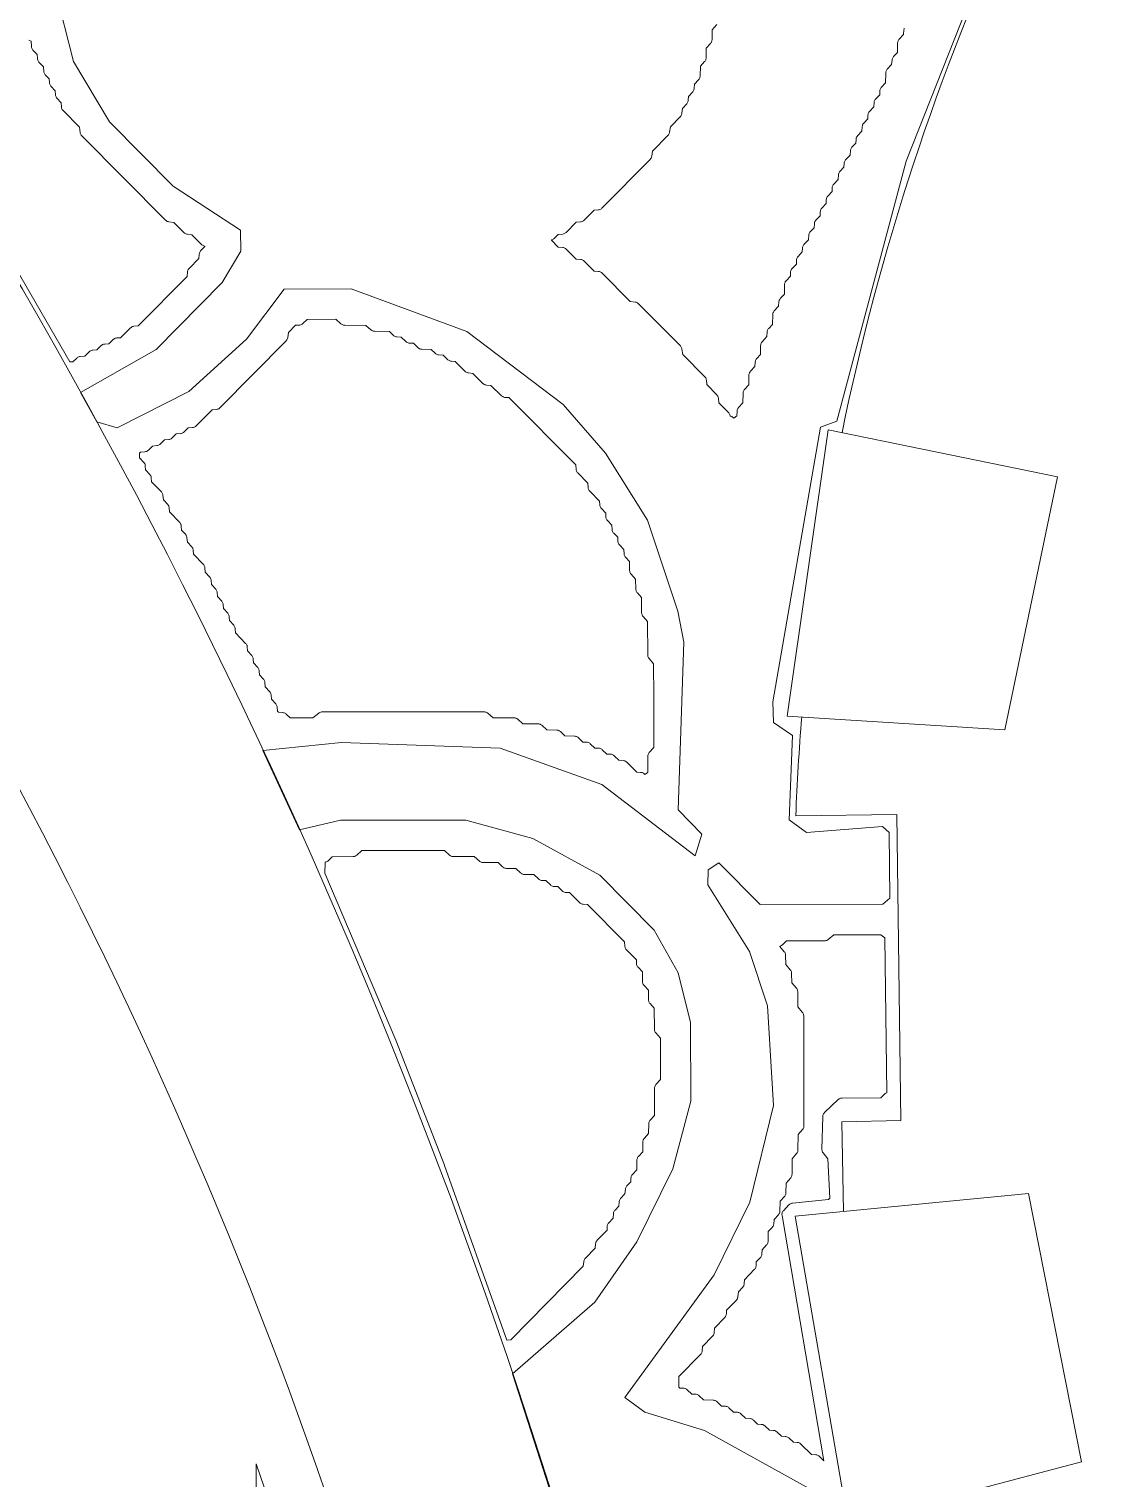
# Model space of a CAD drawing. Header units: inches. Extents: x 36 to 81.1, y 17.3 to 55.9.
# Drawn here: x 41.19 to 45.96, y 40.3 to 46.74 of the extents above; entities that cross this region are included whole.
import ezdxf

# ---------------------------------------------------------------- set-up
doc = ezdxf.new("R2010")
doc.units = ezdxf.units.IN
for name, color, linetype, lineweight in [('01_ORIGINAL_CAD', 7, 'CONTINUOUS', 20), ('02_APPROVED_PDF_OUTLINES', 7, 'CONTINUOUS', 15), ('03_ADDED_AREAS_SAME_COMPOSITION', 7, 'CONTINUOUS', 15), ('04_APPROVED_PERIMETER', 7, 'CONTINUOUS', 15)]:
    doc.layers.add(name, color=color, linetype=linetype, lineweight=lineweight)

msp = doc.modelspace()

# ---------------------------------------------------------------- linework, layer by layer
at = {"layer": '01_ORIGINAL_CAD'}
for points in [[(44.2832, 37.0838, 0.090917), (40.9305, 45.9685, -0.652582), (40.9305, 49.0108, -0.158741), (45.0035, 48.4251, -0.098355), (47.824, 46.2028), (47.7547, 46.078)], [(47.0869, 44.6297, -0.062406), (47.763, 46.0735), (45.5722, 47.2899, 0.058367), (44.8008, 44.9442, 0.058367)], [(44.6214, 43.6801, 0.010358), (44.595, 43.2412)]]:
    msp.add_lwpolyline(points, format="xyb", dxfattribs=at)
for points in [[(45.7571, 44.7481), (44.7382, 44.9571), (44.5564, 43.6842), (45.5244, 43.6224)], [(45.6289, 41.5624), (44.5925, 41.4607), (44.8281, 40.0955), (45.8647, 40.3685)]]:
    msp.add_lwpolyline(points, close=True, dxfattribs=at)
for points in [[(45.0437, 43.247), (44.595, 43.2412)], [(44.8072, 41.4818), (44.7991, 41.881), (45.0612, 41.8863), (45.0437, 43.247)]]:
    msp.add_lwpolyline(points, dxfattribs=at)
msp.add_arc((22.064, 33.1953), 21.6191, 354.05829, 36.03187, dxfattribs=at)
at = {"layer": '02_APPROVED_PDF_OUTLINES'}
for points in [[(45.077, 46.7414), (45.076, 46.7382), (45.0755, 46.7348), (45.0738, 46.7144), (45.0543, 46.6934), (45.0523, 46.691), (45.0507, 46.6885), (45.0494, 46.6857), (45.0484, 46.6829), (45.0478, 46.6799), (45.0476, 46.6769), (45.0467, 46.6335), (45.0296, 46.6158), (45.0274, 46.6132), (45.0256, 46.6103), (45.0241, 46.6072), (45.0232, 46.6039), (45.0226, 46.6005), (45.0209, 46.5802), (45.0014, 46.5592), (44.9995, 46.5568), (44.9979, 46.5542), (44.9966, 46.5515), (44.9956, 46.5486), (44.995, 46.5457), (44.9947, 46.5426), (44.9939, 46.4989), (44.975, 46.4786), (44.9728, 46.4759), (44.971, 46.4728), (44.9696, 46.4696), (44.9688, 46.4661), (44.9684, 46.4626), (44.9677, 46.4458), (44.9503, 46.4279), (44.9481, 46.4253), (44.9463, 46.4224), (44.9449, 46.4193), (44.9439, 46.416), (44.9434, 46.4126), (44.9416, 46.3922), (44.9221, 46.3712), (44.9199, 46.3685), (44.9181, 46.3654), (44.9168, 46.3622), (44.9159, 46.3587), (44.9155, 46.3552), (44.9148, 46.3384), (44.8974, 46.3205), (44.8952, 46.3179), (44.8934, 46.315), (44.892, 46.3119), (44.891, 46.3086), (44.8905, 46.3052), (44.8888, 46.2848), (44.8693, 46.2638), (44.867, 46.2611), (44.8652, 46.258), (44.8639, 46.2548), (44.863, 46.2513), (44.8626, 46.2478), (44.8619, 46.231), (44.8446, 46.2131), (44.8423, 46.2105), (44.8405, 46.2076), (44.8391, 46.2045), (44.8381, 46.2012), (44.8376, 46.1978), (44.8359, 46.1774), (44.8164, 46.1564), (44.8142, 46.1537), (44.8124, 46.1506), (44.811, 46.1474), (44.8101, 46.1439), (44.8097, 46.1404), (44.809, 46.1236), (44.7917, 46.1057), (44.7895, 46.1031), (44.7876, 46.1002), (44.7862, 46.0971), (44.7852, 46.0938), (44.7847, 46.0904), (44.783, 46.07), (44.7635, 46.049), (44.7613, 46.0463), (44.7595, 46.0432), (44.7581, 46.04), (44.7572, 46.0365), (44.7568, 46.033), (44.7561, 46.0159), (44.737, 45.9953), (44.7348, 45.9926), (44.733, 45.9895), (44.7317, 45.9863), (44.7308, 45.9828), (44.7304, 45.9793), (44.7297, 45.9622), (44.7106, 45.9416), (44.7084, 45.9389), (44.7066, 45.9358), (44.7052, 45.9326), (44.7043, 45.9291), (44.7039, 45.9256), (44.7032, 45.9085), (44.6842, 45.8879), (44.6819, 45.8852), (44.6801, 45.8821), (44.6788, 45.8789), (44.6779, 45.8754), (44.6775, 45.8719), (44.6768, 45.8551), (44.6595, 45.8372), (44.6573, 45.8346), (44.6554, 45.8317), (44.654, 45.8286), (44.653, 45.8253), (44.6525, 45.8219), (44.6508, 45.8015), (44.6313, 45.7805), (44.6291, 45.7778), (44.6273, 45.7747), (44.6259, 45.7715), (44.625, 45.768), (44.6246, 45.7645), (44.6239, 45.7474), (44.6048, 45.7268), (44.6026, 45.7241), (44.6008, 45.721), (44.5995, 45.7178), (44.5986, 45.7143), (44.5982, 45.7108), (44.5975, 45.6937), (44.5784, 45.6731), (44.5762, 45.6704), (44.5744, 45.6673), (44.573, 45.6641), (44.5721, 45.6606), (44.5717, 45.6571), (44.571, 45.64), (44.552, 45.6194), (44.55, 45.6171), (44.5484, 45.6145), (44.5471, 45.6118), (44.5461, 45.6089), (44.5455, 45.6059), (44.5453, 45.6029), (44.5444, 45.5595), (44.5273, 45.5419), (44.5251, 45.5392), (44.5233, 45.5363), (44.5218, 45.5332), (44.5209, 45.5299), (44.5203, 45.5265), (44.5186, 45.5062), (44.4991, 45.4852), (44.4972, 45.4828), (44.4956, 45.4803), (44.4943, 45.4775), (44.4933, 45.4746), (44.4927, 45.4717), (44.4924, 45.4686), (44.4916, 45.4253), (44.4745, 45.4076), (44.4723, 45.405), (44.4704, 45.4021), (44.469, 45.399), (44.468, 45.3957), (44.4675, 45.3923), (44.4657, 45.3715), (44.4449, 45.3475), (44.4428, 45.3447), (44.4411, 45.3416), (44.4398, 45.3382), (44.439, 45.3348), (44.4388, 45.3312), (44.4386, 45.2909), (44.4216, 45.2734), (44.4194, 45.2708), (44.4176, 45.2679), (44.4162, 45.2647), (44.4152, 45.2615), (44.4147, 45.2581), (44.413, 45.2377), (44.3935, 45.2167), (44.3915, 45.2143), (44.3899, 45.2118), (44.3886, 45.209), (44.3876, 45.2062), (44.387, 45.2032), (44.3868, 45.2002), (44.3859, 45.1565), (44.3671, 45.1362), (44.3651, 45.1338), (44.3635, 45.1312), (44.3622, 45.1285), (44.3612, 45.1256), (44.3606, 45.1227), (44.3604, 45.1196), (44.3595, 45.0759), (44.3407, 45.0556), (44.3388, 45.0533), (44.3371, 45.0507), (44.3358, 45.048), (44.3349, 45.0452), (44.3343, 45.0422), (44.334, 45.0392), (44.3335, 45.017), (44.3323, 45.0166), (44.3291, 45.0153), (44.3262, 45.0135), (44.3236, 45.0113), (44.3199, 45.0079), (44.3161, 45.0113), (44.3135, 45.0135), (44.3106, 45.0153), (44.3074, 45.0166), (44.3041, 45.0175), (44.304, 45.0175), (44.3034, 45.0206), (44.3024, 45.0237), (44.301, 45.0266), (44.2992, 45.0294), (44.2971, 45.0318), (44.2527, 45.077), (44.2509, 45.097), (44.2504, 45.1004), (44.2494, 45.1037), (44.2479, 45.1068), (44.2461, 45.1097), (44.2438, 45.1123), (44.1994, 45.1574), (44.1977, 45.1775), (44.1971, 45.1809), (44.1961, 45.1842), (44.1947, 45.1873), (44.1928, 45.1902), (44.1905, 45.1928), (44.0925, 45.2921), (44.0892, 45.3151), (44.0886, 45.3183), (44.0875, 45.3213), (44.0861, 45.3242), (44.0843, 45.3268), (44.0822, 45.3293), (43.8961, 45.517), (43.8936, 45.5191), (43.891, 45.521), (43.8881, 45.5224), (43.885, 45.5235), (43.8819, 45.5241), (43.8592, 45.5274), (43.7342, 45.653), (43.7316, 45.6553), (43.7287, 45.6572), (43.7255, 45.6587), (43.7222, 45.6597), (43.7187, 45.6603), (43.6991, 45.662), (43.6545, 45.7066), (43.6518, 45.7089), (43.6489, 45.7108), (43.6458, 45.7123), (43.6424, 45.7133), (43.639, 45.7139), (43.6194, 45.7156), (43.5747, 45.7603), (43.5721, 45.7626), (43.5692, 45.7645), (43.566, 45.7659), (43.5627, 45.7669), (43.5592, 45.7675), (43.5397, 45.7692), (43.5089, 45.8003), (43.5089, 45.8006), (43.5102, 45.8009), (43.5133, 45.8019), (43.5162, 45.8034), (43.519, 45.8052), (43.5214, 45.8073), (43.5394, 45.8252), (43.5591, 45.827), (43.5625, 45.8276), (43.5658, 45.8286), (43.569, 45.8301), (43.5719, 45.832), (43.5745, 45.8343), (43.619, 45.879), (43.6386, 45.8808), (43.642, 45.8813), (43.6454, 45.8823), (43.6485, 45.8838), (43.6514, 45.8857), (43.6541, 45.888), (43.6985, 45.9327), (43.7181, 45.9345), (43.7216, 45.9351), (43.7249, 45.9361), (43.7281, 45.9376), (43.731, 45.9395), (43.7337, 45.9418), (43.9479, 46.1586), (43.95, 46.161), (43.9518, 46.1637), (43.9532, 46.1666), (43.9542, 46.1696), (43.9549, 46.1728), (43.958, 46.1958), (44.0273, 46.266), (44.0294, 46.2685), (44.0312, 46.2711), (44.0326, 46.274), (44.0337, 46.2771), (44.0343, 46.2802), (44.0375, 46.3032), (44.0822, 46.3489), (44.0844, 46.3516), (44.0863, 46.3545), (44.0877, 46.3576), (44.0887, 46.3609), (44.0892, 46.3643), (44.0909, 46.3847), (44.1104, 46.4057), (44.1127, 46.4085), (44.1145, 46.4115), (44.1158, 46.4148), (44.1167, 46.4182), (44.1171, 46.4217), (44.1178, 46.4388), (44.1369, 46.4594), (44.1391, 46.4622), (44.1409, 46.4652), (44.1423, 46.4685), (44.1431, 46.4719), (44.1435, 46.4754), (44.1442, 46.4925), (44.1633, 46.5131), (44.1652, 46.5154), (44.1669, 46.518), (44.1682, 46.5207), (44.1691, 46.5236), (44.1698, 46.5266), (44.17, 46.5296), (44.1708, 46.5733), (44.1897, 46.5936), (44.1916, 46.596), (44.1933, 46.5985), (44.1946, 46.6013), (44.1955, 46.6042), (44.1961, 46.6071), (44.1964, 46.6102), (44.1972, 46.6538), (44.2161, 46.6742), (44.218, 46.6765), (44.2197, 46.6791), (44.221, 46.6818), (44.2219, 46.6847), (44.2225, 46.6877), (44.2228, 46.6907), (44.2236, 46.7348), (44.2439, 46.7581)], [(41.1874, 46.6891), (41.1901, 46.6873), (41.193, 46.6859), (41.1961, 46.6849), (41.198, 46.6845), (41.1987, 46.6614), (41.1989, 46.6584), (41.1996, 46.6555), (41.2005, 46.6526), (41.2018, 46.6499), (41.2035, 46.6474), (41.2054, 46.645), (41.2246, 46.6245), (41.2253, 46.6073), (41.2257, 46.6038), (41.2266, 46.6004), (41.228, 46.5971), (41.2298, 46.5941), (41.232, 46.5914), (41.2516, 46.5704), (41.2534, 46.55), (41.254, 46.5466), (41.2549, 46.5433), (41.2564, 46.5402), (41.2582, 46.5373), (41.2604, 46.5347), (41.2779, 46.5169), (41.2786, 46.5), (41.279, 46.4965), (41.2799, 46.4931), (41.2813, 46.4898), (41.2831, 46.4868), (41.2853, 46.4841), (41.3045, 46.4635), (41.3053, 46.4463), (41.3057, 46.4428), (41.3066, 46.4394), (41.3079, 46.4362), (41.3098, 46.4331), (41.312, 46.4304), (41.3312, 46.4098), (41.3319, 46.3927), (41.3322, 46.3897), (41.3329, 46.3867), (41.3339, 46.3839), (41.3353, 46.3812), (41.337, 46.3787), (41.339, 46.3764), (41.4119, 46.3013), (41.4152, 46.2782), (41.4158, 46.275), (41.4169, 46.272), (41.4183, 46.2691), (41.4201, 46.2665), (41.4222, 46.2641), (41.7945, 45.8886), (41.797, 45.8864), (41.7996, 45.8846), (41.8025, 45.8832), (41.8056, 45.8821), (41.8087, 45.8814), (41.8314, 45.8782), (41.8766, 45.833), (41.8792, 45.8307), (41.8822, 45.8288), (41.8853, 45.8273), (41.8887, 45.8263), (41.8921, 45.8258), (41.9117, 45.824), (41.9564, 45.7794), (41.9588, 45.7772), (41.9616, 45.7754), (41.9645, 45.7739), (41.9676, 45.7729), (41.969, 45.7726), (41.969, 45.7718), (41.9504, 45.7517), (41.9481, 45.7489), (41.9463, 45.7459), (41.945, 45.7426), (41.9441, 45.7392), (41.9437, 45.7357), (41.943, 45.7189), (41.8992, 45.6742), (41.897, 45.6715), (41.8951, 45.6686), (41.8937, 45.6655), (41.8927, 45.6622), (41.8922, 45.6588), (41.8905, 45.6388), (41.6736, 45.4189), (41.654, 45.4171), (41.6506, 45.4166), (41.6473, 45.4156), (41.6441, 45.4141), (41.6412, 45.4122), (41.6386, 45.4099), (41.5946, 45.3656), (41.5782, 45.3649), (41.5747, 45.3645), (41.5712, 45.3635), (41.5679, 45.3621), (41.5649, 45.3603), (41.5621, 45.358), (41.5419, 45.3388), (41.5252, 45.338), (41.5216, 45.3376), (41.5182, 45.3367), (41.5149, 45.3353), (41.5118, 45.3334), (41.5091, 45.3311), (41.4889, 45.3119), (41.4722, 45.3111), (41.4686, 45.3107), (41.4652, 45.3098), (41.4619, 45.3084), (41.4588, 45.3065), (41.456, 45.3043), (41.4354, 45.2846), (41.4154, 45.2828), (41.412, 45.2822), (41.4087, 45.2812), (41.4055, 45.2797), (41.4026, 45.2778), (41.4, 45.2756), (41.3829, 45.2586), (41.3697, 45.2586), (40.9522, 45.981)]]:
    msp.add_lwpolyline(points, dxfattribs=at)
for points in [[(42.424, 45.4477), (42.5513, 45.4478), (42.5741, 45.4276), (42.5764, 45.4258), (42.579, 45.4242), (42.5818, 45.423), (42.5846, 45.4221), (42.5876, 45.4215), (42.5906, 45.4213), (42.684, 45.4211), (42.7068, 45.4009), (42.7092, 45.399), (42.7118, 45.3975), (42.7145, 45.3962), (42.7174, 45.3953), (42.7203, 45.3948), (42.7234, 45.3946), (42.7894, 45.3944), (42.8066, 45.3773), (42.8092, 45.3751), (42.8121, 45.3732), (42.8153, 45.3717), (42.8186, 45.3707), (42.822, 45.3702), (42.842, 45.3684), (42.8628, 45.3487), (42.8655, 45.3465), (42.8686, 45.3446), (42.8719, 45.3432), (42.8753, 45.3423), (42.8789, 45.3419), (42.8956, 45.3412), (42.9159, 45.3219), (42.9183, 45.32), (42.9208, 45.3183), (42.9236, 45.317), (42.9265, 45.316), (42.9295, 45.3153), (42.9326, 45.3151), (42.9752, 45.3142), (42.9926, 45.2969), (42.9952, 45.2947), (42.9981, 45.2928), (43.0012, 45.2914), (43.0046, 45.2903), (43.008, 45.2898), (43.028, 45.288), (43.0487, 45.2684), (43.0515, 45.2661), (43.0545, 45.2642), (43.0578, 45.2628), (43.0613, 45.2619), (43.0648, 45.2615), (43.0812, 45.2608), (43.1254, 45.2166), (43.128, 45.2143), (43.1309, 45.2124), (43.1341, 45.2109), (43.1374, 45.2099), (43.1409, 45.2094), (43.1605, 45.2076), (43.2051, 45.163), (43.2077, 45.1607), (43.2107, 45.1588), (43.2138, 45.1573), (43.2171, 45.1563), (43.2206, 45.1558), (43.2404, 45.154), (43.2877, 45.1078), (43.29, 45.1058), (43.2925, 45.1041), (43.2952, 45.1027), (43.2981, 45.1017), (43.301, 45.101), (43.304, 45.1007), (43.3203, 45.1), (43.6175, 44.8003), (43.6192, 44.7803), (43.6198, 44.7769), (43.6208, 44.7736), (43.6222, 44.7705), (43.6241, 44.7676), (43.6263, 44.765), (43.6707, 44.7199), (43.6725, 44.6999), (43.673, 44.6965), (43.674, 44.6932), (43.6755, 44.69), (43.6773, 44.6871), (43.6796, 44.6845), (43.7235, 44.6398), (43.7243, 44.623), (43.7247, 44.6195), (43.7256, 44.6161), (43.7269, 44.6129), (43.7288, 44.6098), (43.731, 44.6071), (43.7502, 44.5865), (43.7509, 44.5694), (43.7513, 44.5659), (43.7522, 44.5624), (43.7536, 44.5592), (43.7554, 44.5562), (43.7576, 44.5534), (43.7772, 44.5324), (43.779, 44.5121), (43.7795, 44.5087), (43.7805, 44.5054), (43.782, 44.5023), (43.7838, 44.4994), (43.786, 44.4968), (43.8035, 44.4789), (43.8042, 44.462), (43.8046, 44.4585), (43.8055, 44.4551), (43.8069, 44.4519), (43.8087, 44.4488), (43.8109, 44.4461), (43.8305, 44.4251), (43.8323, 44.4047), (43.8328, 44.4014), (43.8338, 44.3981), (43.8353, 44.395), (43.8371, 44.3921), (43.8393, 44.3895), (43.8564, 44.372), (43.8567, 44.3316), (43.857, 44.3281), (43.8578, 44.3246), (43.859, 44.3213), (43.8607, 44.3182), (43.8629, 44.3153), (43.8832, 44.2921), (43.8842, 44.2479), (43.8845, 44.2449), (43.8851, 44.2419), (43.8861, 44.2391), (43.8874, 44.2363), (43.889, 44.2338), (43.891, 44.2314), (43.9098, 44.2113), (43.9101, 44.1438), (43.9104, 44.1403), (43.9112, 44.1368), (43.9125, 44.1335), (43.9142, 44.1303), (43.9163, 44.1275), (43.9365, 44.1044), (43.937, 43.956), (43.9373, 43.9524), (43.9381, 43.9489), (43.9393, 43.9456), (43.9411, 43.9425), (43.9432, 43.9396), (43.9634, 43.9166), (43.9637, 43.7711), (43.9641, 43.5451), (43.944, 43.522), (43.9419, 43.5192), (43.9402, 43.516), (43.9389, 43.5127), (43.9382, 43.5092), (43.9379, 43.5057), (43.9378, 43.433), (43.9371, 43.4328), (43.934, 43.4314), (43.9311, 43.4296), (43.9284, 43.4275), (43.9247, 43.424), (43.921, 43.4275), (43.9182, 43.4297), (43.9152, 43.4315), (43.912, 43.4329), (43.9085, 43.4337), (43.905, 43.4341), (43.8887, 43.4349), (43.8445, 43.4791), (43.8419, 43.4814), (43.839, 43.4833), (43.8358, 43.4847), (43.8325, 43.4857), (43.829, 43.4863), (43.809, 43.4881), (43.7883, 43.5077), (43.7855, 43.51), (43.7825, 43.5119), (43.7792, 43.5132), (43.7757, 43.5142), (43.7722, 43.5146), (43.7554, 43.5153), (43.7351, 43.5345), (43.7324, 43.5368), (43.7293, 43.5387), (43.726, 43.54), (43.7226, 43.541), (43.719, 43.5414), (43.7023, 43.5421), (43.682, 43.5613), (43.6792, 43.5636), (43.6762, 43.5655), (43.6729, 43.5668), (43.6694, 43.5678), (43.6659, 43.5682), (43.6492, 43.5689), (43.6289, 43.5881), (43.6265, 43.5901), (43.6239, 43.5918), (43.6212, 43.5931), (43.6183, 43.5941), (43.6153, 43.5947), (43.6122, 43.595), (43.5692, 43.5959), (43.5492, 43.6149), (43.5468, 43.6169), (43.5442, 43.6186), (43.5415, 43.6199), (43.5386, 43.6209), (43.5356, 43.6215), (43.5325, 43.6218), (43.4891, 43.6227), (43.4661, 43.6431), (43.4637, 43.645), (43.4611, 43.6465), (43.4584, 43.6478), (43.4555, 43.6487), (43.4525, 43.6492), (43.4495, 43.6494), (43.3827, 43.6496), (43.3598, 43.6699), (43.3575, 43.6717), (43.3549, 43.6733), (43.3521, 43.6745), (43.3493, 43.6754), (43.3463, 43.676), (43.3433, 43.6762), (43.2499, 43.6764), (43.2271, 43.6966), (43.2247, 43.6985), (43.2221, 43.7001), (43.2193, 43.7013), (43.2164, 43.7022), (43.2135, 43.7027), (43.2105, 43.7029), (42.4908, 43.7027), (42.4874, 43.7024), (42.484, 43.7017), (42.4808, 43.7006), (42.4778, 43.699), (42.475, 43.697), (42.4491, 43.6758), (42.3481, 43.6757), (42.331, 43.6927), (42.3284, 43.695), (42.3255, 43.6969), (42.3223, 43.6983), (42.319, 43.6993), (42.3156, 43.6999), (42.296, 43.7016), (42.2914, 43.7063), (42.2907, 43.723), (42.2903, 43.7265), (42.2894, 43.7299), (42.288, 43.7332), (42.2862, 43.7362), (42.284, 43.739), (42.2648, 43.7595), (42.264, 43.7767), (42.2636, 43.7802), (42.2627, 43.7836), (42.2614, 43.7868), (42.2595, 43.7899), (42.2573, 43.7926), (42.2377, 43.8136), (42.2359, 43.834), (42.2354, 43.8374), (42.2344, 43.8406), (42.233, 43.8438), (42.2311, 43.8466), (42.2289, 43.8492), (42.2115, 43.8671), (42.2107, 43.884), (42.2103, 43.8875), (42.2094, 43.8909), (42.2081, 43.8942), (42.2063, 43.8972), (42.204, 43.8999), (42.1849, 43.9205), (42.1841, 43.9376), (42.1837, 43.9412), (42.1828, 43.9446), (42.1814, 43.9478), (42.1796, 43.9509), (42.1774, 43.9536), (42.1582, 43.9741), (42.1574, 43.9913), (42.1571, 43.9943), (42.1565, 43.9972), (42.1554, 44.0001), (42.1541, 44.0027), (42.1524, 44.0052), (42.1505, 44.0075), (42.105, 44.0548), (42.1042, 44.0718), (42.1038, 44.0753), (42.1029, 44.0787), (42.1015, 44.082), (42.0997, 44.085), (42.0975, 44.0877), (42.0783, 44.1083), (42.0776, 44.1254), (42.0771, 44.129), (42.0763, 44.1324), (42.0749, 44.1356), (42.0731, 44.1387), (42.0708, 44.1414), (42.0517, 44.1619), (42.0509, 44.1791), (42.0505, 44.1826), (42.0496, 44.186), (42.0482, 44.1893), (42.0464, 44.1923), (42.0442, 44.1951), (42.025, 44.2156), (42.0243, 44.2328), (42.0239, 44.2363), (42.023, 44.2397), (42.0216, 44.2429), (42.0198, 44.246), (42.0176, 44.2487), (41.9984, 44.2693), (41.9976, 44.2864), (41.9972, 44.2899), (41.9963, 44.2933), (41.9949, 44.2966), (41.9931, 44.2996), (41.9909, 44.3024), (41.9713, 44.3234), (41.9695, 44.3437), (41.969, 44.3471), (41.968, 44.3504), (41.9665, 44.3536), (41.9647, 44.3565), (41.9624, 44.3591), (41.9185, 44.4038), (41.9177, 44.4206), (41.9173, 44.4241), (41.9164, 44.4275), (41.9151, 44.4307), (41.9132, 44.4338), (41.911, 44.4365), (41.8914, 44.4575), (41.8896, 44.4779), (41.8891, 44.4813), (41.8881, 44.4845), (41.8867, 44.4877), (41.8848, 44.4905), (41.8826, 44.4931), (41.8652, 44.511), (41.8644, 44.5279), (41.8641, 44.5309), (41.8634, 44.5338), (41.8624, 44.5366), (41.8611, 44.5393), (41.8594, 44.5418), (41.8575, 44.5441), (41.8119, 44.5914), (41.8112, 44.6084), (41.8108, 44.6119), (41.8099, 44.6153), (41.8085, 44.6185), (41.8067, 44.6216), (41.8045, 44.6243), (41.7849, 44.6453), (41.7831, 44.6657), (41.7826, 44.6691), (41.7816, 44.6724), (41.7801, 44.6755), (41.7783, 44.6784), (41.776, 44.681), (41.732, 44.7257), (41.7313, 44.7425), (41.7309, 44.746), (41.73, 44.7494), (41.7286, 44.7527), (41.7268, 44.7557), (41.7246, 44.7585), (41.7054, 44.779), (41.7047, 44.7962), (41.7042, 44.7997), (41.7034, 44.8031), (41.702, 44.8063), (41.7002, 44.8094), (41.698, 44.8121), (41.6792, 44.8322), (41.6791, 44.8535), (41.6833, 44.8576), (41.7028, 44.8594), (41.7062, 44.8599), (41.7095, 44.861), (41.7127, 44.8624), (41.7156, 44.8643), (41.7182, 44.8666), (41.7362, 44.8845), (41.7558, 44.8863), (41.7593, 44.8868), (41.7626, 44.8878), (41.7657, 44.8893), (41.7686, 44.8912), (41.7712, 44.8935), (41.7892, 44.9114), (41.8089, 44.9131), (41.8123, 44.9137), (41.8156, 44.9147), (41.8188, 44.9162), (41.8217, 44.9181), (41.8243, 44.9203), (41.8422, 44.9383), (41.8619, 44.94), (41.8653, 44.9406), (41.8686, 44.9416), (41.8718, 44.9431), (41.8747, 44.9449), (41.8773, 44.9472), (41.8953, 44.9651), (41.915, 44.9669), (41.9184, 44.9675), (41.9217, 44.9685), (41.9249, 44.97), (41.9278, 44.9719), (41.9305, 44.9742), (42.0014, 45.0457), (42.021, 45.0475), (42.0244, 45.0481), (42.0278, 45.0491), (42.031, 45.0506), (42.0339, 45.0525), (42.0365, 45.0548), (42.3302, 45.3522), (42.3323, 45.3546), (42.3341, 45.3573), (42.3355, 45.3602), (42.3366, 45.3632), (42.3372, 45.3664), (42.3404, 45.3894), (42.3719, 45.4213), (42.3882, 45.4221), (42.3917, 45.4225), (42.3952, 45.4234), (42.3985, 45.4248), (42.4015, 45.4267), (42.4043, 45.4289)], [(42.5044, 43.0351), (42.5068, 43.0356), (42.5099, 43.0366), (42.5128, 43.0381), (42.5155, 43.0399), (42.518, 43.0421), (42.5351, 43.0591), (42.6277, 43.0594), (42.6307, 43.0596), (42.6337, 43.0602), (42.6365, 43.0611), (42.6393, 43.0623), (42.6419, 43.0639), (42.6442, 43.0658), (42.6669, 43.086), (43.0336, 43.0863), (43.0564, 43.0661), (43.0587, 43.0642), (43.0613, 43.0626), (43.0641, 43.0614), (43.0669, 43.0605), (43.0699, 43.0599), (43.0729, 43.0598), (43.1663, 43.0596), (43.1891, 43.0393), (43.1915, 43.0375), (43.1941, 43.0359), (43.1968, 43.0347), (43.1997, 43.0338), (43.2026, 43.0332), (43.2056, 43.033), (43.272, 43.0328), (43.2919, 43.014), (43.2943, 43.012), (43.2969, 43.0103), (43.2996, 43.009), (43.3025, 43.008), (43.3055, 43.0074), (43.3086, 43.0071), (43.3515, 43.0062), (43.3716, 42.9872), (43.374, 42.9852), (43.3765, 42.9836), (43.3793, 42.9822), (43.3822, 42.9812), (43.3852, 42.9806), (43.3883, 42.9803), (43.4312, 42.9794), (43.4513, 42.9604), (43.454, 42.9581), (43.4571, 42.9563), (43.4604, 42.9549), (43.4638, 42.954), (43.4674, 42.9536), (43.4841, 42.9529), (43.5044, 42.9336), (43.5072, 42.9313), (43.5102, 42.9295), (43.5135, 42.9281), (43.517, 42.9272), (43.5205, 42.9268), (43.5373, 42.9261), (43.5576, 42.9068), (43.5603, 42.9045), (43.5634, 42.9027), (43.5667, 42.9013), (43.5701, 42.9004), (43.5737, 42.9), (43.59, 42.8993), (43.6342, 42.8551), (43.6368, 42.8528), (43.6398, 42.8509), (43.6429, 42.8494), (43.6462, 42.8484), (43.6497, 42.8478), (43.6693, 42.8461), (43.8339, 42.6801), (43.8356, 42.6601), (43.8362, 42.6567), (43.8372, 42.6534), (43.8386, 42.6503), (43.8405, 42.6474), (43.8427, 42.6448), (43.8867, 42.6001), (43.8874, 42.5833), (43.8878, 42.5798), (43.8887, 42.5764), (43.8901, 42.5731), (43.8919, 42.5701), (43.8941, 42.5674), (43.9131, 42.547), (43.9141, 42.5033), (43.9144, 42.5003), (43.915, 42.4974), (43.916, 42.4945), (43.9173, 42.4917), (43.9189, 42.4892), (43.9208, 42.4869), (43.9398, 42.4665), (43.9408, 42.4228), (43.9411, 42.4198), (43.9417, 42.4169), (43.9426, 42.414), (43.944, 42.4112), (43.9456, 42.4087), (43.9475, 42.4064), (43.9663, 42.3862), (43.9668, 42.2919), (43.967, 42.2884), (43.9678, 42.2849), (43.9691, 42.2815), (43.9708, 42.2784), (43.9729, 42.2756), (43.9931, 42.2525), (43.9934, 42.0689), (43.9734, 42.0459), (43.9712, 42.043), (43.9695, 42.0399), (43.9683, 42.0365), (43.9675, 42.033), (43.9673, 42.0294), (43.9672, 41.9083), (43.9485, 41.8882), (43.9466, 41.8858), (43.945, 41.8833), (43.9437, 41.8805), (43.9427, 41.8777), (43.9421, 41.8747), (43.9419, 41.8717), (43.941, 41.828), (43.9221, 41.8077), (43.9202, 41.8053), (43.9186, 41.8027), (43.9173, 41.8), (43.9163, 41.7971), (43.9157, 41.7941), (43.9155, 41.7911), (43.9146, 41.7474), (43.8958, 41.7271), (43.8938, 41.7248), (43.8922, 41.7222), (43.8909, 41.7195), (43.8899, 41.7166), (43.8893, 41.7136), (43.8891, 41.7106), (43.8882, 41.6669), (43.8694, 41.6466), (43.8671, 41.6438), (43.8653, 41.6408), (43.864, 41.6375), (43.8631, 41.6341), (43.8627, 41.6306), (43.862, 41.6137), (43.8447, 41.5959), (43.8424, 41.5932), (43.8406, 41.5903), (43.8392, 41.5872), (43.8382, 41.5839), (43.8377, 41.5805), (43.836, 41.5602), (43.8165, 41.5392), (43.8143, 41.5364), (43.8125, 41.5334), (43.8111, 41.5301), (43.8102, 41.5267), (43.8098, 41.5232), (43.8091, 41.5063), (43.7918, 41.4885), (43.7896, 41.4858), (43.7877, 41.4829), (43.7863, 41.4798), (43.7853, 41.4765), (43.7848, 41.4731), (43.7831, 41.4528), (43.7636, 41.4318), (43.7614, 41.429), (43.7596, 41.426), (43.7582, 41.4227), (43.7573, 41.4193), (43.7569, 41.4158), (43.7562, 41.399), (43.7125, 41.3543), (43.7102, 41.3516), (43.7084, 41.3487), (43.7069, 41.3456), (43.706, 41.3423), (43.7054, 41.3389), (43.7037, 41.3189), (43.6595, 41.2737), (43.6573, 41.2711), (43.6554, 41.2682), (43.654, 41.265), (43.653, 41.2617), (43.6525, 41.2583), (43.6508, 41.2384), (43.3284, 40.9115), (43.3121, 40.9107), (43.3112, 40.9106), (43.0343, 41.687), (43.034, 41.6877), (42.8173, 42.2428), (42.8171, 42.2435), (42.5022, 42.9865)], [(44.5236, 42.6611), (44.5249, 42.6614), (44.528, 42.6624), (44.5309, 42.6638), (44.5336, 42.6657), (44.5361, 42.6678), (44.5532, 42.6848), (44.7224, 42.6849), (44.7258, 42.6852), (44.7291, 42.6859), (44.7324, 42.687), (44.7354, 42.6886), (44.7382, 42.6906), (44.7641, 42.7118), (44.9729, 42.712), (44.9908, 42.6979), (44.9997, 42.0098), (44.9976, 42.0091), (44.9948, 42.0077), (44.9921, 42.0059), (44.9897, 42.0038), (44.9726, 41.9868), (44.8004, 41.9863), (44.7973, 41.9861), (44.7942, 41.9855), (44.7912, 41.9845), (44.7883, 41.9832), (44.7857, 41.9815), (44.7832, 41.9794), (44.7225, 41.9215), (44.7203, 41.9192), (44.7185, 41.9165), (44.717, 41.9136), (44.7158, 41.9106), (44.7151, 41.9074), (44.7148, 41.9042), (44.7107, 41.7594), (44.7109, 41.7559), (44.7115, 41.7524), (44.7127, 41.749), (44.7143, 41.7459), (44.7163, 41.743), (44.7377, 41.7164), (44.7457, 41.5409), (44.74, 41.5354), (44.58, 41.5191), (44.577, 41.5186), (44.5741, 41.5178), (44.5713, 41.5166), (44.5687, 41.5151), (44.5663, 41.5133), (44.5642, 41.5113), (44.54, 41.4852), (44.538, 41.4827), (44.5363, 41.4799), (44.5349, 41.4769), (44.534, 41.4738), (44.5335, 41.4706), (44.5334, 41.4673), (44.5337, 41.464), (44.7194, 40.3735), (44.6998, 40.3931), (44.6972, 40.3954), (44.6943, 40.3973), (44.6911, 40.3988), (44.6878, 40.3998), (44.6843, 40.4003), (44.6645, 40.4021), (44.6173, 40.4483), (44.615, 40.4503), (44.6124, 40.452), (44.6097, 40.4534), (44.6069, 40.4544), (44.6039, 40.4551), (44.6009, 40.4554), (44.5841, 40.4562), (44.5638, 40.4754), (44.5611, 40.4777), (44.558, 40.4795), (44.5547, 40.4809), (44.5513, 40.4818), (44.5477, 40.4822), (44.531, 40.483), (44.5107, 40.5022), (44.5079, 40.5045), (44.5049, 40.5063), (44.5016, 40.5077), (44.4981, 40.5086), (44.4946, 40.509), (44.4779, 40.5098), (44.4576, 40.529), (44.4548, 40.5313), (44.4517, 40.5331), (44.4485, 40.5345), (44.445, 40.5354), (44.4414, 40.5358), (44.425, 40.5365), (44.4074, 40.554), (44.4048, 40.5563), (44.4019, 40.5581), (44.3988, 40.5596), (44.3954, 40.5606), (44.392, 40.5611), (44.372, 40.5629), (44.3513, 40.5826), (44.3485, 40.5849), (44.3455, 40.5867), (44.3422, 40.5881), (44.3387, 40.589), (44.3352, 40.5894), (44.3184, 40.5902), (44.2981, 40.6094), (44.2954, 40.6117), (44.2923, 40.6135), (44.289, 40.6149), (44.2856, 40.6158), (44.282, 40.6162), (44.2653, 40.617), (44.245, 40.6362), (44.2426, 40.6382), (44.2401, 40.6398), (44.2373, 40.6412), (44.2344, 40.6422), (44.2314, 40.6428), (44.2283, 40.643), (44.1854, 40.644), (44.1653, 40.663), (44.1626, 40.6652), (44.1595, 40.6671), (44.1562, 40.6685), (44.1528, 40.6694), (44.1492, 40.6698), (44.1325, 40.6705), (44.1122, 40.6898), (44.1094, 40.692), (44.1064, 40.6939), (44.1031, 40.6953), (44.0996, 40.6962), (44.0961, 40.6966), (44.0798, 40.6973), (44.076, 40.7011), (44.076, 40.7488), (44.1722, 40.8468), (44.1745, 40.8494), (44.1764, 40.8523), (44.1778, 40.8554), (44.1788, 40.8588), (44.1793, 40.8622), (44.181, 40.8822), (44.2252, 40.9274), (44.2275, 40.93), (44.2293, 40.9329), (44.2307, 40.936), (44.2317, 40.9393), (44.2323, 40.9427), (44.234, 40.9629), (44.2797, 41.0107), (44.2817, 41.013), (44.2833, 41.0155), (44.2847, 41.0182), (44.2857, 41.021), (44.2863, 41.024), (44.2866, 41.027), (44.2873, 41.0437), (44.3311, 41.0885), (44.3333, 41.0911), (44.3352, 41.094), (44.3366, 41.0971), (44.3376, 41.1004), (44.3381, 41.1039), (44.3398, 41.1242), (44.3593, 41.1452), (44.3616, 41.148), (44.3634, 41.151), (44.3647, 41.1543), (44.3656, 41.1577), (44.366, 41.1612), (44.3667, 41.1782), (44.412, 41.2255), (44.414, 41.2278), (44.4156, 41.2303), (44.417, 41.233), (44.418, 41.2359), (44.4186, 41.2388), (44.4189, 41.2418), (44.4196, 41.2586), (44.437, 41.2765), (44.4392, 41.2791), (44.441, 41.282), (44.4424, 41.2851), (44.4434, 41.2884), (44.4439, 41.2918), (44.4457, 41.3122), (44.4652, 41.3332), (44.4671, 41.3355), (44.4687, 41.3381), (44.47, 41.3408), (44.471, 41.3437), (44.4716, 41.3467), (44.4718, 41.3497), (44.4727, 41.3931), (44.4898, 41.4107), (44.492, 41.4134), (44.4939, 41.4163), (44.4953, 41.4194), (44.4963, 41.4227), (44.4968, 41.4261), (44.4985, 41.4464), (44.518, 41.4674), (44.5199, 41.4698), (44.5216, 41.4723), (44.5229, 41.4751), (44.5238, 41.478), (44.5244, 41.4809), (44.5247, 41.484), (44.5255, 41.5276), (44.5444, 41.548), (44.5463, 41.5503), (44.5479, 41.5529), (44.5493, 41.5556), (44.5502, 41.5585), (44.5508, 41.5615), (44.5511, 41.5645), (44.5519, 41.6086), (44.5722, 41.6319), (44.5743, 41.6348), (44.576, 41.6379), (44.5773, 41.6412), (44.578, 41.6447), (44.5783, 41.6483), (44.5784, 41.7162), (44.5985, 41.7393), (44.6006, 41.7421), (44.6024, 41.7453), (44.6036, 41.7486), (44.6044, 41.7521), (44.6046, 41.7557), (44.6048, 41.8236), (44.6248, 41.8467), (44.627, 41.8495), (44.6287, 41.8527), (44.63, 41.856), (44.6307, 41.8596), (44.631, 41.8631), (44.63, 42.3521), (44.6298, 42.3556), (44.629, 42.3591), (44.6278, 42.3625), (44.626, 42.3656), (44.6239, 42.3685), (44.6037, 42.3915), (44.6033, 42.4595), (44.603, 42.463), (44.6022, 42.4665), (44.601, 42.4699), (44.5993, 42.473), (44.5971, 42.4758), (44.5769, 42.4989), (44.5766, 42.54), (44.5763, 42.5436), (44.5755, 42.5471), (44.5743, 42.5504), (44.5726, 42.5535), (44.5704, 42.5563), (44.5502, 42.5794), (44.5499, 42.6205), (44.5496, 42.6241), (44.5488, 42.6276), (44.5476, 42.6309), (44.5459, 42.634), (44.5437, 42.6368), (44.5236, 42.6598)]]:
    msp.add_lwpolyline(points, close=True, dxfattribs=at)
at = {"layer": '03_ADDED_AREAS_SAME_COMPOSITION'}
msp.add_lwpolyline([(42.1972, 40.0822), (42.1968, 40.3603), (42.4313, 39.6774)], dxfattribs=at)
at = {"layer": '04_APPROVED_PERIMETER'}
for points in [[(45.5433, 47.3097), (45.0851, 46.1515), (44.7766, 44.9945), (44.7052, 44.9685), (44.4933, 43.7476), (44.4957, 43.6559), (44.5801, 43.5979), (44.5648, 43.2235), (44.6419, 43.1662), (44.9806, 43.1933), (45.0097, 43.167), (45.0135, 42.8743), (44.9813, 42.8475), (44.4364, 42.8471), (44.2524, 43.0323), (44.205, 43.0012), (44.2037, 42.9336), (44.389, 42.638), (44.4691, 42.3965), (44.4965, 41.9526), (44.3911, 41.523), (44.2324, 41.2008), (43.8356, 40.6547), (43.9243, 40.5901), (44.1894, 40.5087), (44.7208, 40.2138)], [(43.5802, 40.0001), (43.3363, 40.7605), (43.7027, 41.0787), (43.888, 41.3472), (44.0481, 41.672), (44.1283, 41.973), (44.1276, 42.3219), (44.073, 42.5423), (43.9651, 42.7327), (43.7239, 42.9763), (43.4267, 43.1404), (43.1288, 43.2219), (42.5713, 43.2214), (42.3899, 43.1783), (42.2275, 43.5319), (42.5769, 43.5672), (43.2811, 43.5409), (43.7327, 43.3802), (44.1484, 43.0629), (44.178, 43.1597), (44.0727, 43.2674), (44.0978, 44.0128), (44.0707, 44.1499), (43.9364, 44.5552), (43.7487, 44.8529), (43.5606, 45.0697), (43.133, 45.3934), (42.6199, 45.5834), (42.3221, 45.582), (42.1541, 45.3595), (41.8978, 45.1266), (41.5796, 44.9653), (41.4898, 44.9921), (41.4168, 45.1231), (41.7528, 45.3138), (42.0465, 45.6111), (42.1291, 45.7502), (42.1276, 45.8447), (41.829, 46.0391), (41.5452, 46.3253), (41.3854, 46.5936), (41.304, 46.9151)]]:
    msp.add_lwpolyline(points, dxfattribs=at)

doc.saveas('drawing.dxf')
